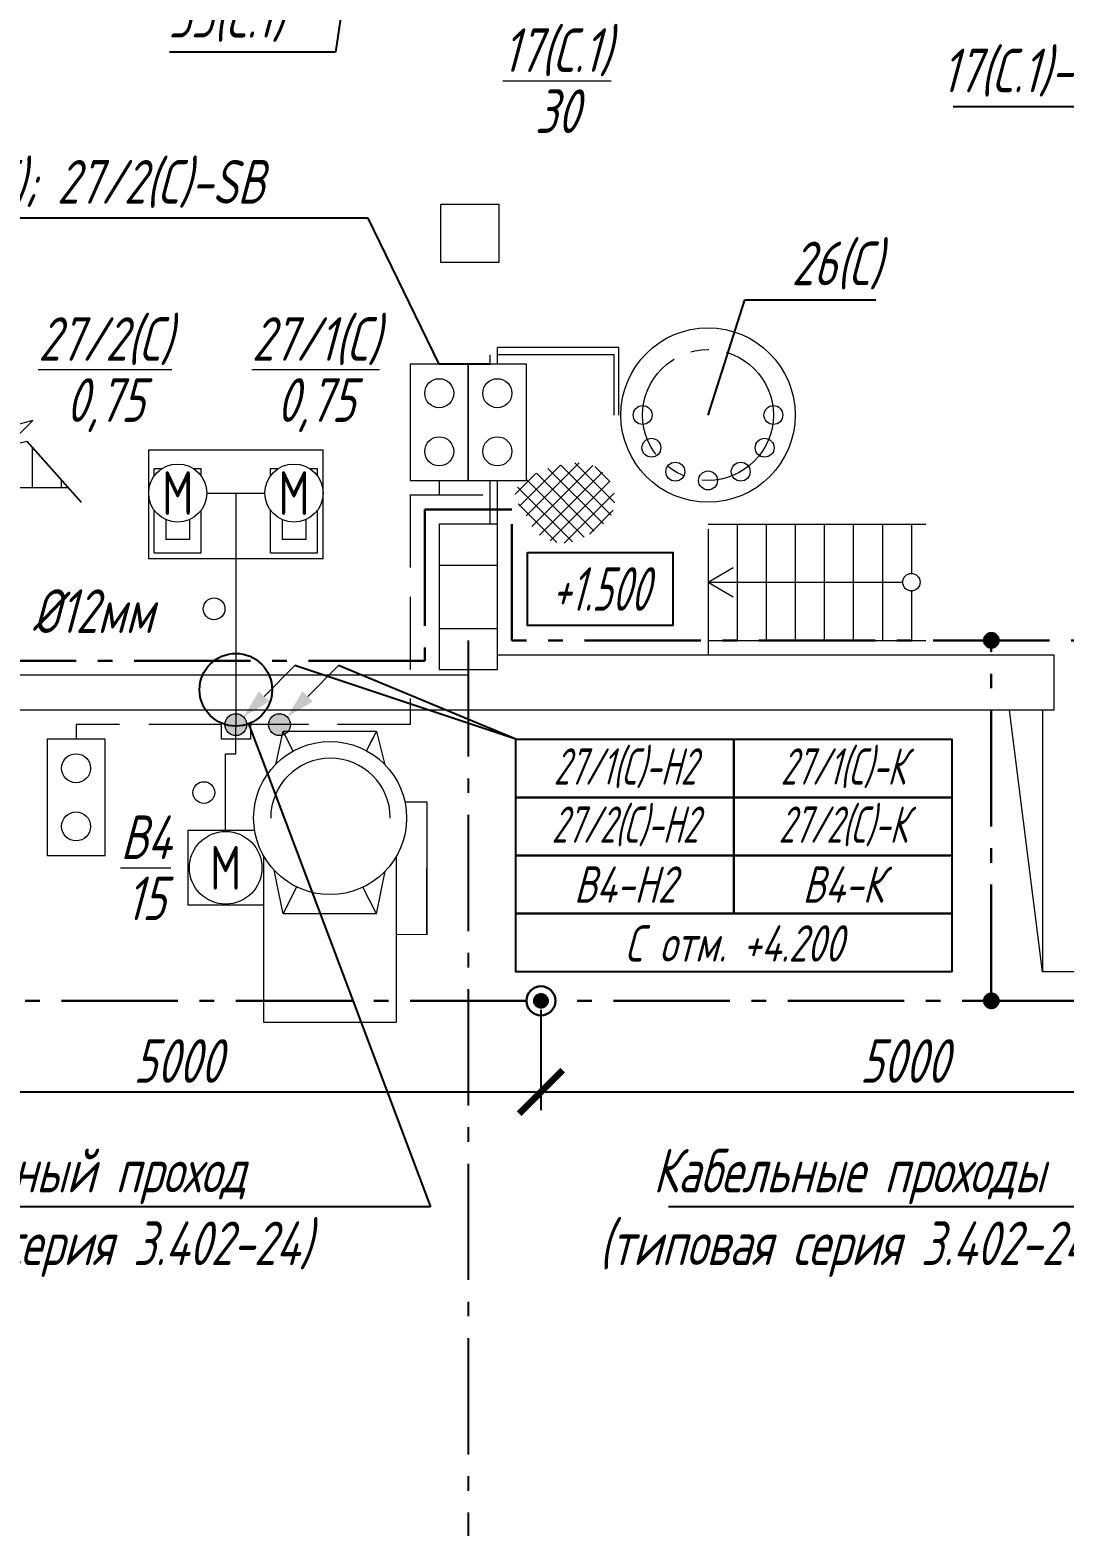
# Model space of a CAD drawing. Header units: millimetres. Extents: x -14296 to 10264, y -13087 to -5602.
# Drawn here: x -3036.5 to -2965.3, y -12868.9 to -12766 of the extents above; entities that cross this region are included whole.
import ezdxf
from ezdxf import colors
from ezdxf.entities.mleader import LeaderData, LeaderLine
from ezdxf.math import Vec2, Vec3

# ---------------------------------------------------------------- set-up
doc = ezdxf.new("R2010")
doc.units = ezdxf.units.MM
for name, pattern in [('CENTER2', [1.125, 0.75, -0.125, 0.125, -0.125]), ('gost5', [7, 5, -2, 0]), ('gost6', [12, 8, -1.5, 1, -1.5])]:
    doc.linetypes.add(name, pattern=pattern)
doc.layers.get('Defpoints').update_dxf_attribs({"color": 33})
doc.layers.add('АР', color=7, linetype='Continuous')
doc.layers.add('орудован', color=7, linetype='Continuous')
for name, color, linetype, lineweight in [('Заземление (Вновь)', 6, 'gost6', 15), ('Заземление (Сущ)', 6, 'gost6', 25), ('КаБель контрольный (Вновь)', 142, 'gost5', 15), ('КаБель силовой (Вновь)', 1, 'Continuous', 15), ('Линия выноска', 137, 'Continuous', 25), ('Осевая', 4, 'gost6', 25), ('Размерная', 4, 'Continuous', 25), ('Рамка тонкая', 5, 'Continuous', 25), ('Строительный', 251, 'Continuous', 13), ('Текст', 7, 'Continuous', 20), ('Технологическое', 156, 'Continuous', 18), ('Эл. аппараты (Вновь)', 93, 'Continuous', 15), ('ЭлектрооБорудование (Вновь)', 160, 'Continuous', 15)]:
    doc.layers.add(name, color=color, linetype=linetype, lineweight=lineweight)
doc.styles.add('gost shx', font='gost.shx', dxfattribs={"oblique": 15})
doc.styles.add('Simplex', font='simplex.shx', dxfattribs={"width": 0.7, "oblique": 15})
doc.linetypes.add('ограждение1', pattern='A,0.25,-0.1,[133,ltypeshp.shx,S=0.1,R=0,X=-0.1,Y=0],-0.1,1', length=1.45)
doc.dimstyles.new('ISO-25', dxfattribs={"dimtxt": 3, "dimasz": 2.5, "dimexe": 1.25, "dimexo": 0.625, "dimtad": 1, "dimtxsty": 'gost shx', "dimcen": 2.5, "dimclrt": 2, "dimadec": 0, "dimazin": 0, "dimtfac": 1, "dimtmove": 0, "dimatfit": 3, "dimfxl": 1, "dimarcsym": 0})

# ---------------------------------------------------------------- blocks, each defined once
blk = doc.blocks.new('A$C33DA0663')
at = {"color": 5}
for p, q in [((-4.54, 1.45), (-2.77, 3.22)), ((-2.77, 3.22), (-4.12, 2.85)), ((-4.54, 1.45), (-3.19, 1.81))]:
    blk.add_line(p, q, dxfattribs=at)
at = {"layer": 'АР', "color": 5}
for p, q in [((-7.85, 7.06), (-4.12, 2.85)), ((-3.19, 1.81), (0.55, -2.39))]:
    blk.add_line(p, q, dxfattribs=at)
blk = doc.blocks.new('A$C52A50D58')
at = {"layer": 'орудован', "lineweight": -2, "ltscale": 0.3}
h = blk.add_hatch(dxfattribs=at)
h.set_pattern_fill('ANSI37', color=4, scale=0.25, angle=270, style=0)
h.set_pattern_definition([(45, (345.161, -3272.3488), (0.561266, -0.561266), []), (315, (345.161, -3272.3488), (-0.561266, -0.561266), [])])
edge = h.paths.add_edge_path()
edge.add_spline(control_points=[(2.52, -0.8), (2.28, -1.28), (1.72, -2.41), (-0.45, -2.98), (-2.14, -1.94), (-3.79, -0.67), (-3.56, 1.53), (-1.96, 2.98), (0.07, 2.73), (1.77, 2.21), (3.79, 0.92), (2.93, -0.25), (2.52, -0.8)], knot_values=[0, 0, 0, 0, 1.566566, 3.673336, 5.745346, 7.383422, 9.561681, 11.30499, 13.330467, 15.16078, 17.108533, 18.858869, 18.858869, 18.858869, 18.858869], degree=3, periodic=0)
blk = doc.blocks.new('_None')
blk = doc.blocks.new('A$C2C4D244A')
at = {"layer": 'Эл. аппараты (Вновь)'}
for p, q in [((4, 8), (0, 8)), ((0, 8), (0, 0)), ((4, 0), (4, 8)), ((0, 0), (4, 0))]:
    blk.add_line(p, q, dxfattribs=at)
for centre in [(2, 6), (2, 2)]:
    blk.add_circle(centre, 1, dxfattribs=at)
blk = doc.blocks.new('_DotBlank')
at = {"color": 0, "linetype": 'ByBlock', "lineweight": -2}
blk.add_line((-0.5, 0), (-1, 0), dxfattribs=at)
blk.add_circle((0, 0), 0.5, dxfattribs=at)
blk = doc.blocks.new('_ArchTick')
at = {"color": 0, "const_width": 0.15}
blk.add_lwpolyline([(-0.5, -0.5), (0.5, 0.5)], dxfattribs=at)
blk = doc.blocks.new('*D1042')
at = {"layer": 'Defpoints', "color": 0, "lineweight": 15, "transparency": 16777216}
for p in [(-3051.31, -12832.77), (-3001.31, -12832.77), (-3001.31, -12839.04)]:
    blk.add_point(p, dxfattribs=at)
at = {"layer": 'Размерная', "color": 0, "lineweight": -2, "transparency": 16777216}
for p, q in [((-3051.31, -12833.4), (-3051.31, -12840.29)), ((-3001.31, -12833.4), (-3001.31, -12840.29)), ((-3051.31, -12839.04), (-3001.31, -12839.04))]:
    blk.add_line(p, q, dxfattribs=at)
at = {"layer": 'Размерная', "color": 0, "lineweight": -2, "transparency": 16777216, "xscale": 3, "yscale": 3, "zscale": 3, "rotation": 180}
blk.add_blockref('_ArchTick', (-3051.31, -12839.04), dxfattribs=at)
at = {"layer": 'Размерная', "color": 0, "lineweight": -2, "transparency": 16777216, "xscale": 3, "yscale": 3, "zscale": 3}
blk.add_blockref('_ArchTick', (-3001.31, -12839.04), dxfattribs=at)
at = {"layer": 'Размерная', "color": 2, "lineweight": 20, "transparency": 16777216, "insert": (-3026.31, -12836.91), "char_height": 3, "attachment_point": 5, "style": 'Simplex'}
blk.add_mtext('5000', dxfattribs=at)
blk = doc.blocks.new('*D1043')
at = {"layer": 'Defpoints', "color": 0, "lineweight": 15, "transparency": 16777216}
for p in [(-3001.31, -12832.77), (-2951.31, -12832.77), (-2951.31, -12839.04)]:
    blk.add_point(p, dxfattribs=at)
at = {"layer": 'Размерная', "color": 0, "lineweight": -2, "transparency": 16777216}
for p, q in [((-3001.31, -12833.4), (-3001.31, -12840.29)), ((-2951.31, -12833.4), (-2951.31, -12840.29)), ((-3001.31, -12839.04), (-2951.31, -12839.04))]:
    blk.add_line(p, q, dxfattribs=at)
at = {"layer": 'Размерная', "color": 0, "lineweight": -2, "transparency": 16777216, "xscale": 3, "yscale": 3, "zscale": 3, "rotation": 180}
blk.add_blockref('_ArchTick', (-3001.31, -12839.04), dxfattribs=at)
at = {"layer": 'Размерная', "color": 0, "lineweight": -2, "transparency": 16777216, "xscale": 3, "yscale": 3, "zscale": 3}
blk.add_blockref('_ArchTick', (-2951.31, -12839.04), dxfattribs=at)
at = {"layer": 'Размерная', "color": 2, "lineweight": 20, "transparency": 16777216, "insert": (-2976.31, -12836.91), "char_height": 3, "attachment_point": 5, "style": 'Simplex'}
blk.add_mtext('5000', dxfattribs=at)

msp = doc.modelspace()

# ---------------------------------------------------------------- hatches: boundary and pattern name
at = {"layer": 'Заземление (Вновь)'}
msp.add_hatch(color=256, dxfattribs=at).paths.add_polyline_path([(-3000.80898, -12832.77393, 1), (-3001.80898, -12832.77393, 1)])
at = {"layer": 'Заземление (Сущ)', "lineweight": 30}
for points in [[(-2969.80898, -12807.97393, 1), (-2970.80898, -12807.97393, 1)], [(-2969.80898, -12832.77393, 1), (-2970.80898, -12832.77393, 1)]]:
    msp.add_hatch(color=256, dxfattribs=at).paths.add_polyline_path(points)
at = {"layer": 'КаБель контрольный (Вновь)', "linetype": 'ByBlock'}
msp.add_hatch(color=256, dxfattribs=at).paths.add_polyline_path([(-3020.05898, -12813.77393, 1), (-3018.55898, -12813.77393, 1)])
at = {"layer": 'КаБель силовой (Вновь)'}
msp.add_hatch(color=256, dxfattribs=at).paths.add_polyline_path([(-3023.05898, -12813.77393, 1), (-3021.55898, -12813.77393, 1)])

# ---------------------------------------------------------------- linework, layer by layer
at = {"layer": 'Заземление (Вновь)'}
msp.add_circle((-3001.30898, -12832.77393), 0.5, dxfattribs=at)
at = {"layer": 'Заземление (Сущ)', "lineweight": 30}
for p, q in [((-3003.30898, -12798.97393), (-3009.30898, -12798.97393)), ((-3009.30898, -12798.97393), (-3009.30898, -12809.37393)), ((-3003.30898, -12807.97393), (-3003.30898, -12798.97393)), ((-2954.30898, -12807.97393), (-3003.30898, -12807.97393)), ((-2970.30898, -12832.77393), (-2970.30898, -12807.97393)), ((-3009.30898, -12809.37393), (-3063.30898, -12809.37393)), ((-3002.30898, -12832.77393), (-3050.30898, -12832.77393)), ((-2952.30898, -12832.77393), (-3000.30898, -12832.77393))]:
    msp.add_line(p, q, dxfattribs=at)
for centre in [(-2970.30898, -12807.97393), (-2970.30898, -12832.77393)]:
    msp.add_circle(centre, 0.5, dxfattribs=at)
at = {"layer": 'Заземление (Сущ)', "linetype": 'ByBlock', "lineweight": 30}
msp.add_circle((-3001.30898, -12832.77393), 1, dxfattribs=at)
at = {"layer": 'КаБель контрольный (Вновь)'}
for p, q in [((-3008.30898, -12796.97393), (-3008.30898, -12797.97393)), ((-3004.30898, -12797.97393), (-3004.30898, -12796.97393)), ((-3010.30898, -12797.97393), (-3004.30898, -12797.97393)), ((-3010.30898, -12797.97393), (-3010.30898, -12813.77393)), ((-3023.30898, -12813.77393), (-3033.30898, -12813.77393)), ((-3033.30898, -12813.77393), (-3033.30898, -12814.77393)), ((-3023.30898, -12814.77393), (-3023.30898, -12813.77393)), ((-3010.30898, -12813.77393), (-3021.30898, -12813.77393)), ((-3021.30898, -12813.77393), (-3021.30898, -12814.77393)), ((-3021.30898, -12814.77393), (-3023.30898, -12814.77393))]:
    msp.add_line(p, q, dxfattribs=at)
at = {"layer": 'КаБель контрольный (Вновь)', "linetype": 'ByBlock'}
msp.add_line((-3017.36444, -12811.82939), (-3015.24312, -12809.70807), dxfattribs=at)
msp.add_circle((-3019.30898, -12813.77393), 0.75, dxfattribs=at)
msp.add_solid([(-3017.01088, -12812.18294), (-3017.71799, -12811.47584), (-3018.77865, -12813.2436)], dxfattribs=at)
at = {"layer": 'КаБель силовой (Вновь)'}
for p, q in [((-3024.30898, -12797.84452), (-3020.30898, -12797.84452)), ((-3022.30898, -12797.84452), (-3022.30898, -12813.77393)), ((-3020.36444, -12811.82939), (-3018.24312, -12809.70807)), ((-3022.30898, -12815.77393), (-3022.30898, -12813.77393)), ((-3023.01166, -12821.12214), (-3023.01166, -12815.77393)), ((-3023.01166, -12815.77393), (-3022.30898, -12815.77393))]:
    msp.add_line(p, q, dxfattribs=at)
for centre in [(-3023.80898, -12805.80923), (-3022.30898, -12813.77393), (-3024.51166, -12818.44804)]:
    msp.add_circle(centre, 0.75, dxfattribs=at)
msp.add_solid([(-3020.01088, -12812.18294), (-3020.71799, -12811.47584), (-3021.77865, -12813.2436)], dxfattribs=at)
at = {"layer": 'Линия выноска'}
for q in [(-3018.24312, -12809.70807), (-3015.24312, -12809.70807)]:
    msp.add_line((-3003.0356, -12814.77393), q, dxfattribs=at)
at = {"layer": 'Осевая'}
msp.add_line((-3006.30898, -12807.97393), (-3006.30898, -12892.97393), dxfattribs=at)
at = {"layer": 'Рамка тонкая'}
for points in [[(-3002.22402, -12801.94209), (-2992.22402, -12801.94209), (-2992.22402, -12806.94209), (-3002.22402, -12806.94209)], [(-3003.0356, -12814.77393), (-2988.0356, -12814.77393), (-2988.0356, -12818.77393), (-3003.0356, -12818.77393)], [(-2988.0356, -12814.77393), (-2973.0356, -12814.77393), (-2973.0356, -12818.77393), (-2988.0356, -12818.77393)], [(-3003.0356, -12818.77393), (-2988.0356, -12818.77393), (-2988.0356, -12822.77393), (-3003.0356, -12822.77393)], [(-2988.0356, -12818.77393), (-2973.0356, -12818.77393), (-2973.0356, -12822.77393), (-2988.0356, -12822.77393)], [(-3003.0356, -12822.77393), (-2988.0356, -12822.77393), (-2988.0356, -12826.77393), (-3003.0356, -12826.77393)], [(-2988.0356, -12822.77393), (-2973.0356, -12822.77393), (-2973.0356, -12826.77393), (-2988.0356, -12826.77393)], [(-3003.0356, -12826.77393), (-2973.0356, -12826.77393), (-2973.0356, -12830.77393), (-3003.0356, -12830.77393)]]:
    msp.add_lwpolyline(points, close=True, dxfattribs=at)
at = {"layer": 'Строительный'}
for p, q in [((-3008.20898, -12781.97393), (-3008.20898, -12777.97393)), ((-3008.20898, -12777.97393), (-3004.20898, -12777.97393)), ((-3004.20898, -12777.97393), (-3004.20898, -12781.97393)), ((-3004.20898, -12781.97393), (-3008.20898, -12781.97393)), ((-3004.30898, -12788.97393), (-3004.30898, -12787.82393)), ((-2996.25797, -12788.32393), (-3004.30898, -12788.32393)), ((-2996.25797, -12792.47393), (-2996.25797, -12788.32393)), ((-3004.30898, -12799.97393), (-3004.30898, -12796.97393)), ((-3004.30898, -12799.97393), (-3008.30898, -12799.97393)), ((-3008.30898, -12799.97393), (-3008.30898, -12809.97393)), ((-3004.30898, -12809.97393), (-3004.30898, -12799.97393)), ((-2989.80898, -12799.97393), (-2974.80898, -12799.97393)), ((-2989.80898, -12800.32393), (-2989.80898, -12808.97393)), ((-2987.80898, -12799.97393), (-2987.80898, -12807.97393)), ((-2985.80898, -12799.97393), (-2985.80898, -12807.97393)), ((-2983.80898, -12799.97393), (-2983.80898, -12807.97393)), ((-2981.80898, -12799.97393), (-2981.80898, -12807.97393)), ((-2979.80898, -12799.97393), (-2979.80898, -12807.97393)), ((-2977.80898, -12799.97393), (-2977.80898, -12807.97393)), ((-2975.80898, -12799.97393), (-2975.80898, -12803.37393)), ((-3008.30898, -12802.79976), (-3004.30898, -12802.79976)), ((-2989.80898, -12803.97393), (-2988.07693, -12802.97393)), ((-2989.80898, -12803.97393), (-2976.40898, -12803.97393)), ((-2989.80898, -12803.97393), (-2988.07693, -12804.97393)), ((-2975.80898, -12804.57393), (-2975.80898, -12807.97393)), ((-3008.30898, -12807.1481), (-3004.30898, -12807.1481)), ((-2989.80898, -12807.97393), (-2974.80898, -12807.97393)), ((-3004.30898, -12808.97393), (-2966.00898, -12808.97393)), ((-3006.30898, -12810.37393), (-3066.30898, -12810.37393)), ((-3008.30898, -12809.97393), (-3004.30898, -12809.97393)), ((-3006.30898, -12812.77393), (-3006.30898, -12809.97393)), ((-2966.00898, -12812.77393), (-3071.40898, -12812.77393)), ((-2966.7905, -12830.77393), (-2969.05693, -12812.77393)), ((-2966.7905, -12812.77393), (-2966.7905, -12830.77393)), ((-2914.70482, -12830.77393), (-2966.7905, -12830.77393))]:
    msp.add_line(p, q, dxfattribs=at)
at = {"layer": 'Строительный', "linetype": 'ограждение1', "ltscale": 1.83}
for p, q in [((-2995.94407, -12787.82393), (-3004.30898, -12787.82393)), ((-2995.94407, -12792.47393), (-2995.94407, -12787.82393)), ((-3004.80898, -12788.97393), (-3004.80898, -12788.32393)), ((-3004.80898, -12799.97393), (-3004.80898, -12796.97393))]:
    msp.add_line(p, q, dxfattribs=at)
at = {"layer": 'Строительный', "ltscale": 100}
for p, q in [((-3036.30898, -12797.47393), (-3036.30898, -12794.71696)), ((-3034.30898, -12797.47393), (-3034.30898, -12796.96696)), ((-3033.85834, -12797.47393), (-3048.30898, -12797.47393))]:
    msp.add_line(p, q, dxfattribs=at)
at = {"layer": 'Строительный', "ltscale": 0.5}
msp.add_line((-2966.00898, -12808.97393), (-2966.00898, -12812.77393), dxfattribs=at)
at = {"layer": 'Строительный'}
msp.add_circle((-2975.80898, -12803.97393), 0.6, dxfattribs=at)
at = {"layer": 'Технологическое', "linetype": 'Continuous', "ltscale": 10}
for p, q in [((-3028.30898, -12794.87393), (-3016.30898, -12794.87393)), ((-3028.30898, -12802.37393), (-3028.30898, -12794.87393)), ((-3016.30898, -12802.37393), (-3016.30898, -12794.87393)), ((-3016.30898, -12802.37393), (-3028.30898, -12802.37393))]:
    msp.add_line(p, q, dxfattribs=at)
at = {"layer": 'Технологическое', "linetype": 'Continuous'}
for p, q in [((-3027.92469, -12796.66576), (-3027.92469, -12796.15966)), ((-3027.92469, -12796.15966), (-3027.38659, -12796.15966)), ((-3025.23138, -12796.15966), (-3024.69327, -12796.15966)), ((-3024.69327, -12796.66576), (-3024.69327, -12796.15966)), ((-3019.92469, -12796.66576), (-3019.92469, -12796.15966)), ((-3019.92469, -12796.15966), (-3019.38659, -12796.15966)), ((-3017.23138, -12796.15966), (-3016.69327, -12796.15966)), ((-3016.69327, -12796.66576), (-3016.69327, -12796.15966)), ((-3027.92469, -12801.95965), (-3027.92469, -12799.02328)), ((-3024.69327, -12801.95965), (-3024.69327, -12799.02328)), ((-3019.92469, -12801.95965), (-3019.92469, -12799.02328)), ((-3016.69327, -12801.95965), (-3016.69327, -12799.02328)), ((-3027.12344, -12799.67117), (-3027.12344, -12801.04822)), ((-3025.49452, -12799.67117), (-3025.49452, -12801.04822)), ((-3019.12344, -12799.67117), (-3019.12344, -12801.04822)), ((-3017.49452, -12799.67117), (-3017.49452, -12801.04822)), ((-3025.49452, -12801.04822), (-3027.12344, -12801.04822)), ((-3017.49452, -12801.04822), (-3019.12344, -12801.04822)), ((-3027.92469, -12801.95965), (-3024.69327, -12801.95965)), ((-3019.92469, -12801.95965), (-3016.69327, -12801.95965))]:
    msp.add_line(p, q, dxfattribs=at)
at = {"layer": 'Технологическое', "color": 128, "ltscale": 10}
for p, q in [((-3019.06713, -12814.22382), (-3019.57458, -12816.50608)), ((-3012.63056, -12814.23853), (-3019.05315, -12814.23853)), ((-3018.36285, -12815.58718), (-3019.05315, -12814.23884)), ((-3013.31175, -12815.56909), (-3012.63065, -12814.23868)), ((-3012.63056, -12814.23853), (-3013.06865, -12815.03561)), ((-3012.63067, -12814.23859), (-3012.04711, -12816.52633)), ((-3010.6759, -12819.07947), (-3009.16608, -12819.08474)), ((-3009.16608, -12819.08474), (-3009.19229, -12828.22064)), ((-3009.16608, -12819.08474), (-3009.16608, -12828.22072)), ((-3025.62125, -12821.04755), (-3025.62125, -12826.19673)), ((-3021.01634, -12821.04994), (-3025.6177, -12821.04994)), ((-3020.40109, -12822.79412), (-3020.40437, -12834.23782)), ((-3011.26668, -12822.83992), (-3011.2698, -12834.23782)), ((-3019.05315, -12826.7839), (-3019.6671, -12823.79307)), ((-3012.63056, -12826.7839), (-3012.0211, -12823.84239)), ((-3019.05315, -12826.7839), (-3018.10896, -12824.93959)), ((-3012.63056, -12826.7839), (-3013.56647, -12824.95581)), ((-3020.40206, -12826.19666), (-3025.62125, -12826.19668)), ((-3012.63056, -12826.7839), (-3019.05315, -12826.7839)), ((-3009.16608, -12828.22072), (-3011.26815, -12828.21469)), ((-3020.40437, -12834.23782), (-3011.2698, -12834.24032))]:
    msp.add_line(p, q, dxfattribs=at)
at = {"layer": 'Технологическое'}
for centre, radius in [((-2989.80898, -12792.47393), 6), ((-2994.30898, -12792.47393), 0.65), ((-2985.30898, -12792.47393), 0.65), ((-2993.70609, -12794.72393), 0.65), ((-2985.91187, -12794.72393), 0.65), ((-2992.05898, -12796.37105), 0.65), ((-2987.55898, -12796.37105), 0.65), ((-2989.80898, -12796.97393), 0.65)]:
    msp.add_circle(centre, radius, dxfattribs=at)
at = {"layer": 'Технологическое', "linetype": 'CENTER2', "ltscale": 10}
msp.add_circle((-2989.80898, -12792.47393), 4.5, dxfattribs=at)
at = {"layer": 'Технологическое', "color": 128, "ltscale": 10}
msp.add_circle((-3015.82075, -12820.19782), 5.265, dxfattribs=at)
msp.add_arc((-3015.79793, -12820.19782), 4.11493, 0, 180, dxfattribs=at)
at = {"layer": 'ЭлектрооБорудование (Вновь)'}
for centre, radius in [((-3026.30898, -12797.84452), 2), ((-3018.30898, -12797.84452), 2), ((-3023.01166, -12823.62214), 2.5)]:
    msp.add_circle(centre, radius, dxfattribs=at)

# ---------------------------------------------------------------- block references
at = {"layer": 'Строительный'}
msp.add_blockref('A$C33DA0663', (-3033.51845, -12796.07742), dxfattribs=at)
at = {"layer": 'Строительный', "xscale": -1, "rotation": 359.9999999912084}
msp.add_blockref('A$C52A50D58', (-2999.82621, -12798.57745), dxfattribs=at)
at = {"layer": 'Эл. аппараты (Вновь)'}
for p in [(-3010.30896, -12796.97394), (-3006.30896, -12796.97394), (-3035.30896, -12822.77394)]:
    msp.add_blockref('A$C2C4D244A', p, dxfattribs=at)

# ---------------------------------------------------------------- texts
at = {"layer": 'Текст', "attachment_point": 5, "style": 'Simplex'}
for s, insert, char_height, width in [('\\A1;\\S17(С.1)/30;', (-3000.20898, -12769.47393), 3, 4.9055162), ('\\A1;\\S27\\/2(С)/0,75;', (-3031.30898, -12789.34452), 3, 4.9055162), ('\\A1;{\\W0.7;\\S27\\/1(С)/0,75;}', (-3016.80898, -12789.34452), 3, 4.9055162), ('{\\W0.6;+1.500}', (-2997.22402, -12804.44209), 3, 10), ('{\\W0.7;ст. круг. %%C12мм}', (-3038.3601, -12806.37393), 3, 43.7026451), ('{\\W0.6;27/1(С)-Н2}', (-2995.5356, -12816.77393), 2.5, 15), ('{\\W0.6;27/1(С)-К}', (-2980.5356, -12816.77393), 2.5, 15), ('{\\W0.6;27/2(С)-Н2}', (-2995.5356, -12820.77393), 2.5, 15), ('{\\W0.6;27/2(С)-К}', (-2980.5356, -12820.77393), 2.5, 15), ('\\A1;\\SВ4/15;', (-3028.51166, -12823.62214), 3, 4.9055162), ('В4-Н2', (-2995.5356, -12824.77393), 2.5, 15), ('В4-К', (-2980.5356, -12824.77393), 2.5, 15), ('С отм. +4.200', (-2988.0356, -12828.82278), 2.5, 30)]:
    msp.add_mtext(s, dxfattribs=dict(at, insert=insert, char_height=char_height, width=width))
at = {"layer": 'ЭлектрооБорудование (Вновь)', "char_height": 3, "width": 6.7817159, "attachment_point": 5, "style": 'Simplex'}
for insert in [(-3026.30898, -12797.84452), (-3018.30898, -12797.84452), (-3023.01166, -12823.62214)]:
    msp.add_mtext('{\\Q0;М}', dxfattribs=dict(at, insert=insert))

# ---------------------------------------------------------------- dimensions: what is measured, and where the dimension line sits
at = {"layer": 'Размерная', "lineweight": 20}
for base, p1, p2, picture, middle in [((-3001.30898, -12839.0365), (-3051.30898, -12832.77393), (-3001.30898, -12832.77393), '*D1042', (-3026.30898, -12836.9115)), ((-2951.30898, -12839.0365), (-3001.30898, -12832.77393), (-2951.30898, -12832.77393), '*D1043', (-2976.30898, -12836.9115))]:
    dim = msp.add_linear_dim(base=base, p1=p1, p2=p2, dimstyle='ISO-25', override={"dimtxt": 3, "dimasz": 3, "dimlfac": 100, "dimrnd": 10, "dimtxsty": 'Simplex', "dimblk1": 'ArchTick', "dimblk2": 'ArchTick', "dimsah": 1}, dxfattribs=at)
    dim.commit()
    dim.dimension.update_dxf_attribs({"geometry": picture, "text_midpoint": middle})

# ---------------------------------------------------------------- leaders
at = {"layer": 'Линия выноска'}
ml = msp.add_multileader_mtext('Standard', dxfattribs=at)
ml.set_content('33(С.1)', color=2, style='Simplex')
ml.set_leader_properties()
ml.set_arrow_properties(name='NONE')
ml.build(insert=Vec2(0, 0))
ml.multileader.update_dxf_attribs({"text_left_attachment_type": 6, "text_right_attachment_type": 6, "dogleg_length": 0})
ctx = ml.context
ctx.base_point, ctx.char_height, ctx.plane_origin = Vec3(-3030.50544, -12767.51231), 3, Vec3(-2991.31915, -12780.20595)
ctx.left_attachment, ctx.right_attachment, ctx.text_align_type = 6, 6, 1
notes = []
notes.append((ctx, [(0, (1, 1, 0), (-3015.4461, -12767.51231), (-1, 0), 0, [(1, [(-3014.20898, -12758.9557)], 0, [])])]))
ctx.mtext.insert, ctx.mtext.alignment, ctx.mtext.flow_direction = Vec3(-3022.97577, -12763.51231), 2, 5
ml = msp.add_multileader_mtext('Standard', dxfattribs=at)
ml.set_content('17(С.1)-SB', color=2, style='Simplex')
ml.set_leader_properties()
ml.set_arrow_properties(name='NONE')
ml.build(insert=Vec2(0, 0))
ml.multileader.update_dxf_attribs({"text_left_attachment_type": 6, "text_right_attachment_type": 6, "dogleg_length": 0})
ctx = ml.context
ctx.base_point, ctx.char_height, ctx.plane_origin = Vec3(-2978.02578, -12771.27171), 3, Vec3(-2963.76522, -12767.67049)
ctx.left_attachment, ctx.right_attachment, ctx.text_align_type = 6, 6, 1
notes.append((ctx, [(0, (1, 1, 0), (-2956.87505, -12771.27171), (-1, 0), 0, [(3, [(-2954.20898, -12765.97393)], 0, [])])]))
ctx.mtext.insert, ctx.mtext.alignment, ctx.mtext.flow_direction = Vec3(-2967.45042, -12767.27171), 2, 5
ml = msp.add_multileader_mtext('Standard', dxfattribs=at)
ml.set_content('27/1(С); 27/2(С)-SB', color=2, style='Simplex')
ml.set_leader_properties()
ml.set_arrow_properties(name='NONE')
ml.build(insert=Vec2(0, 0))
ml.multileader.update_dxf_attribs({"text_left_attachment_type": 6, "text_right_attachment_type": 6, "dogleg_length": 0})
ctx = ml.context
ctx.base_point, ctx.char_height, ctx.plane_origin = Vec3(-3052.76354, -12778.92984), 3, Vec3(-3013.18123, -12774.2661)
ctx.left_attachment, ctx.right_attachment, ctx.text_align_type = 6, 6, 1
notes.append((ctx, [(0, (1, 1, 0), (-3013.2128, -12778.92984), (-1, 0), 0, [(3, [(-3004.80898, -12788.97393), (-3008.30898, -12788.97393)], 0, [])])]))
ctx.mtext.insert, ctx.mtext.alignment, ctx.mtext.flow_direction = Vec3(-3032.98817, -12774.92984), 2, 5
ml = msp.add_multileader_mtext('Standard', dxfattribs=at)
ml.set_content('{\\W0.7;26(С)}', color=2, style='Simplex')
ml.set_leader_properties()
ml.set_arrow_properties(name='NONE')
ml.build(insert=Vec2(0, 0))
ml.multileader.update_dxf_attribs({"text_left_attachment_type": 6, "text_right_attachment_type": 6, "dogleg_length": 0})
ctx = ml.context
ctx.base_point, ctx.char_height, ctx.plane_origin = Vec3(-2987.26836, -12784.54347), 3, Vec3(-2950.92469, -12793.92191)
ctx.left_attachment, ctx.right_attachment, ctx.text_align_type = 6, 6, 1
notes.append((ctx, [(1, (1, 1, 0), (-2987.26836, -12784.54347), (1, 0), 0, [(1, [(-2989.80898, -12792.47393)], 0, [])])]))
ctx.mtext.insert, ctx.mtext.alignment, ctx.mtext.flow_direction = Vec3(-2980.96213, -12780.54347), 2, 5
ml = msp.add_multileader_mtext('Standard', dxfattribs=at)
ml.set_content('Кабельные проходы\\P(типовая серия 3.402-24)', color=2, style='Simplex')
ml.set_leader_properties()
ml.set_arrow_properties(name='DOTBLANK')
ml.build(insert=Vec2(0, 0))
ml.multileader.update_dxf_attribs({"text_left_attachment_type": 6, "text_right_attachment_type": 6, "dogleg_length": 1, "arrow_head_size": 5})
ctx = ml.context
ctx.base_point, ctx.char_height, ctx.arrow_head_size, ctx.plane_origin = Vec3(-3004.52521, -12846.95079), 3, 5, Vec3(-3037.58969, -12773.70004)
ctx.left_attachment, ctx.right_attachment, ctx.text_align_type = 6, 6, 1
notes.append((ctx, [(0, (1, 1, 0), (-2954.68931, -12846.95079), (-1, 0), 1, [(0, [(-2955.40898, -12810.87393)], 0, [])])]))
ctx.mtext.insert, ctx.mtext.alignment, ctx.mtext.flow_direction = Vec3(-2980.10726, -12842.95079), 2, 5
ml = msp.add_multileader_mtext('Standard', dxfattribs=at)
ml.set_content('Кабельный проход\\P(типовая серия 3.402-24)', color=2, style='Simplex')
ml.set_leader_properties()
ml.set_arrow_properties(name='DOTBLANK')
ml.build(insert=Vec2(0, 0))
ml.multileader.update_dxf_attribs({"text_left_attachment_type": 6, "text_right_attachment_type": 6, "dogleg_length": 1, "arrow_head_size": 5})
ctx = ml.context
ctx.base_point, ctx.char_height, ctx.arrow_head_size, ctx.plane_origin = Vec3(-3058.74961, -12846.95079), 3, 5, Vec3(-3091.81409, -12773.70004)
ctx.left_attachment, ctx.right_attachment, ctx.text_align_type = 6, 6, 1
notes.append((ctx, [(0, (1, 1, 0), (-3008.91372, -12846.95079), (-1, 0), 1, [(0, [(-3022.30898, -12811.37393)], 0, [])])]))
ctx.mtext.insert, ctx.mtext.alignment, ctx.mtext.flow_direction = Vec3(-3034.33166, -12842.95079), 2, 5
for ctx, leaders in notes:
    for number, flags, end, landing, length, lines in leaders:
        leader = LeaderData()
        leader.index, (leader.has_last_leader_line, leader.has_dogleg_vector, leader.attachment_direction) = number, flags
        leader.last_leader_point, leader.dogleg_vector, leader.dogleg_length = Vec3(end), Vec3(landing), length
        for number, points, colour, breaks in lines:
            line = LeaderLine()
            line.index, line.vertices, line.color, line.breaks = number, Vec3.list(points), colors.encode_raw_color(colour), breaks
            leader.lines.append(line)
        ctx.leaders.append(leader)

doc.saveas('drawing.dxf')
